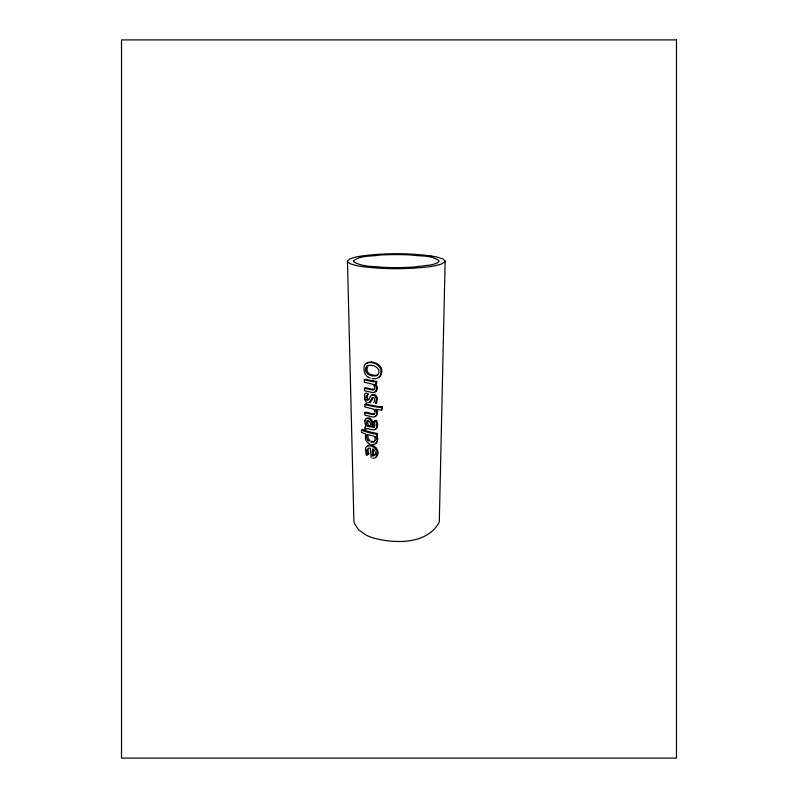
<?xml version="1.0" encoding="UTF-8"?>
<svg xmlns="http://www.w3.org/2000/svg" width="798" height="798" viewBox="0 0 798 798"><rect width="100%" height="100%" fill="white"/><g stroke="black" fill="none" stroke-linecap="round" stroke-linejoin="round"><path stroke-width="1.2" d="M365.893 426.232L366.092 425.733A5.137 5.137 0 0 1 365.813 425.294L365.693 425.085A7.431 7.431 0 0 1 364.945 422.611L364.886 420.755M381.055 371.688L380.965 373.135A6.394 6.394 0 0 1 378.821 377.344M381.713 371.09L381.604 372.646A6.504 6.504 0 0 1 379.469 376.856L378.841 377.205M376.776 425.354L376.766 425.883M377.614 424.596L377.594 425.264M373.304 425.075L373.255 424.207M373.294 425.214L373.264 425.793M376.357 388.616L376.207 390.102A3.182 3.182 0 0 1 375.04 391.958M376.646 413.214L376.596 414.042M377.215 388.008L376.985 389.763A3.032 3.032 0 0 1 375.938 391.329M377.105 453.394L377.085 453.972M364.417 396.536L364.636 399.04A7.172 7.172 0 0 0 364.806 399.648M377.923 452.795L377.913 453.224M430.73 255.929A91.87 91.87 0 0 1 435.269 256.707A64.498 64.498 0 0 1 437.254 257.146L442.76 258.901L445.084 260.846A1.197 1.197 0 0 1 445.134 261.225L439.339 520.196A11.142 11.142 0 0 1 438.96 522.82C426.302 545.014 393.514 543.837 371.898 537.543A48.03 48.03 0 0 1 366.063 535.059L358.502 529.772L354.312 523.159A11.102 11.102 0 0 1 353.873 520.336L347.469 261.275A1.187 1.187 0 0 1 347.519 260.906L349.714 259.011L354.512 257.385A82.912 82.912 0 0 1 362.392 255.899C385.025 252.966 408.097 253.006 430.73 255.919M366.91 368.177L367.02 369.913M377.763 439.628L377.683 438.202A5.117 5.117 0 0 0 376.945 436.436M376.935 440.346L376.935 439.449M367.19 396.746L367.2 397.364A3.282 3.282 0 0 0 367.499 398.641A1.786 1.786 0 0 0 368.516 399.529L368.696 399.569M366.571 436.197L366.571 436.915M367.828 435.588L368.058 437.773A4.728 4.728 0 0 0 369.703 440.336L370.013 440.526M366.342 422.312L366.342 423.169M377.574 425.563L377.444 426.511A3.8 3.8 0 0 1 376.586 428.366M376.746 426.222L376.606 427.139A3.731 3.731 0 0 1 375.708 429.065L375.519 429.164M364.447 396.057L364.576 395.09A6.982 6.982 0 0 1 364.826 394.162L365.165 393.354L366.881 393.135M372.237 426.501L372.227 424.865A8.05 8.05 0 0 0 369.823 419.578L369.534 419.379A4.579 4.579 0 0 0 368.905 418.96A3.781 3.781 0 0 0 368.317 418.691L367.758 418.541A2.643 2.643 0 0 0 367.329 418.481A2.214 2.214 0 0 0 366.282 418.651L367.599 418.062A2.254 2.254 0 0 1 368.945 417.953L369.444 418.072A3.441 3.441 0 0 1 370.142 418.391M365.414 449.184L366.182 454.561A3.99 3.99 0 0 0 366.312 454.84L366.511 455.189M367.629 422.721A3.81 3.81 0 0 0 367.688 423.1L367.698 423.13A4.918 4.918 0 0 0 368.048 424.127C367.898 425.244 371.379 427.189 370.811 425.085M365.045 427.578L364.975 428.865L365.594 429.065M370.791 426.202C370.661 427.908 366.721 426.012 366.791 424.726A4.968 4.968 0 0 1 366.442 423.748A3.701 3.701 0 0 1 366.362 423.309M372.187 426.84L372.377 427.379M374.741 425.903L374.761 424.187M376.556 414.262L376.427 414.79A3.172 3.172 0 0 1 375.329 416.386M372.097 427.329L373.394 426.721M374.471 388.506L374.521 388.217A4.299 4.299 0 0 0 374.551 387.858L374.551 387.339A3.481 3.481 0 0 0 374.432 386.611A5.337 5.337 0 0 0 373.284 384.427M377.584 440.905L377.564 440.975A4.05 4.05 0 0 1 376.287 443.089M375.01 440.336L375.16 439.568A6.095 6.095 0 0 0 375.19 439.149L375.19 438.581A2.254 2.254 0 0 0 375.11 438.082L375.11 438.082A5.327 5.327 0 0 0 374.95 437.613L374.511 436.706M376.616 402.721L377.314 398.781M365.464 434.551L365.464 439.189A7.332 7.332 0 0 0 367.878 442.88L368.237 443.139M376.556 402.89L375.678 403.529L376.466 399.419M371.968 399.718L372.706 397.943A3.022 3.022 0 0 1 372.875 397.633M371.898 399.868L371.499 400.696A3.162 3.162 0 0 1 370.382 401.933M366.362 395.738L368.227 394.112L367.818 393.813M370.142 396.806L369.235 398.82A2.843 2.843 0 0 1 368.257 400.117A1.227 1.227 0 0 1 367.569 400.147L367.339 400.087M370.442 401.204L371.659 398.541A2.185 2.185 0 0 1 372.207 397.803M368.207 394.152L367.559 395.359A5.307 5.307 0 0 0 367.279 396.187L367.27 396.257A2.853 2.853 0 0 0 367.21 396.586M381.644 410.062L382.252 406.95L381.644 410.062L375.2 409.354A3.731 3.731 0 0 1 375.708 410.012A6.484 6.484 0 0 1 376.536 412.147L376.596 412.486M375.888 457.154L376.806 456.356A4.848 4.848 0 0 0 377.813 453.304M366.791 446.491L366.392 446.87A4.1 4.1 0 0 0 365.464 449.184M376.476 436.556L377.324 435.848L377.294 433.484L376.447 434.192C378.332 438.262 374.412 435.289 376.067 437.114A5.057 5.057 0 0 1 376.865 438.91M375.489 443.678L376.157 443.139M374.631 421.135L376.576 420.596M375.459 416.267L376.147 415.768A3.202 3.202 0 0 0 377.264 414.152L377.464 412.017M375.659 383.798L376.726 383.13L376.706 381.434L373.025 380.855M373.913 421.793L375.08 420.666M373.195 384.337L364.337 382.232L364.287 379.758A92.907 92.907 0 0 0 372.736 381.544L375.838 382.023L376.706 381.434M375.858 391.349L375.06 391.878A3.631 3.631 0 0 1 373.274 392.446M368.347 365.514L368.127 365.674A3.401 3.401 0 0 0 366.95 368.028M371.549 395.309L372.566 394.741M366.701 455.109L368.995 454.002L368.576 453.164A6.813 6.813 0 0 1 368.287 452.276A6.883 6.883 0 0 1 368.117 451.389L368.087 449.773A3.282 3.282 0 0 1 368.486 448.486M368.227 445.653L367.349 446.112A2.783 2.783 0 0 0 366.98 446.331M370.362 401.893L369.255 402.451A2.065 2.065 0 0 1 368.686 402.641M367.888 426.312L369.095 425.703M365.713 429.105L367.17 428.566M375.359 416.446A4.08 4.08 0 0 1 372.417 416.935L364.915 415.13L364.876 412.746L366.202 412.187L373.225 413.923A3.541 3.541 0 0 0 373.534 413.953M374.751 411.349A5.805 5.805 0 0 0 373.893 409.603L373.753 409.394A3.8 3.8 0 0 0 373.504 409.095L367.27 407.539A72.139 72.139 0 0 1 364.766 406.85L364.726 404.436L366.063 403.898M367.19 362.97L367.13 362.99A6.304 6.304 0 0 1 368.127 362.701L368.826 362.581A9.746 9.746 0 0 1 370.392 362.541C374.9 362.721 379.918 365.294 380.915 370.013A7.102 7.102 0 0 1 381.025 370.851L381.055 371.479M367.928 362.671L368.447 362.462M367.708 365.723L368.097 365.584A5.835 5.835 0 0 1 369.055 365.384L370.491 365.314M373.274 392.466L372.377 392.466A6.783 6.783 0 0 1 372.028 392.426L364.486 390.731L364.437 388.277L365.783 387.768L372.107 389.225M364.287 379.758L365.644 379.269A88.089 88.089 0 0 0 373.025 380.846M365.813 434.022L361.514 432.476L361.474 430.132L362.93 429.613L364.467 430.202M375.998 375.718L375.848 375.758A6.663 6.663 0 0 1 374.511 375.948L372.237 375.798M375.409 375.379L373.185 375.23M372.506 444.556L371.988 444.516M371.539 362.023L374.531 362.511M370.97 365.344C375 365.185 379.918 368.876 378.88 372.287A4.18 4.18 0 0 1 376.028 375.818M372.736 458.162L373.075 458.192A3.531 3.531 0 0 0 375.499 457.553M372.197 414.551L364.876 412.746M372.187 378.511L373.833 378.691A7.82 7.82 0 0 0 378.571 377.544M372.187 389.234L372.726 389.314A5.436 5.436 0 0 0 373.035 389.344L373.304 389.354A3.91 3.91 0 0 0 374.003 389.314M371.419 442.102L370.88 441.992M372.107 375.778L370.99 375.539M371.988 429.673L373.773 429.803A3.212 3.212 0 0 0 375.469 429.234M372.935 375.18L372.067 374.99A6.823 6.823 0 0 1 366.791 369.973M371.878 429.653L367.489 428.576M367.27 420.915A1.426 1.426 0 0 1 367.838 420.955L368.217 421.035M374.122 436.137L367.289 434.471M373.414 395.16L372.875 395.07A2.464 2.464 0 0 0 371.748 395.209M364.437 388.277L372.277 389.943A3.242 3.242 0 0 0 373.574 389.773M371.489 441.194L372.476 441.424A4.219 4.219 0 0 0 374.551 441.364M364.756 431.349L361.474 430.132M370.043 444.077L369.105 443.678A6.883 6.883 0 0 1 368.606 443.389M370.192 378.013L368.367 377.185M371.16 457.693L370.332 448.197A3.86 3.86 0 0 0 368.297 448.217M373.853 402.611L373.913 402.202A4.04 4.04 0 0 0 374.661 400.606A3.002 3.002 0 0 0 374.711 400.137L374.711 399.668M368.965 441.244L368.706 441.075A4.798 4.798 0 0 1 368.087 440.576L367.848 440.326M368.915 421.404L368.935 421.414A2.803 2.803 0 0 0 368.646 421.224M369.025 421.484L369.703 422.172A5.227 5.227 0 0 1 370.671 424.167L370.791 424.845M374.142 450.132L374.811 451.03A4.439 4.439 0 0 1 375.14 451.728M376.377 448.306L375.359 447.179A8.03 8.03 0 0 0 372.965 445.673L370.731 445.094A3.84 3.84 0 0 0 368.626 445.414M376.307 448.207L376.995 449.224A6.973 6.973 0 0 1 377.833 451.439L377.923 452.506M367.768 454.631L367.389 453.892A6.763 6.763 0 0 1 366.871 452.027L366.841 450.411A3.172 3.172 0 0 1 367.27 449.104M375.908 397.274L375.728 396.935A3.8 3.8 0 0 0 373.913 395.279L373.853 395.289A3.122 3.122 0 0 0 373.524 395.18M375.838 421.524L375.998 421.863A9.766 9.766 0 0 1 376.337 422.741L376.427 423.01A8.858 8.858 0 0 1 376.676 424.047L376.786 425.115M376.716 420.855L376.865 421.184A9.646 9.646 0 0 1 377.125 421.853L377.344 422.601A8.908 8.908 0 0 1 377.514 423.359L377.614 424.456M377.055 397.384L377.235 398.152M381.554 369.314L381.604 369.574A7.062 7.062 0 0 1 381.673 370.102L381.713 370.831M376.387 398.781L376.347 398.561A5.496 5.496 0 0 0 376.067 397.633M365.713 370.322L365.614 368.666A3.491 3.491 0 0 1 367.609 365.624M366.651 437.663L366.9 438.681A4.898 4.898 0 0 0 367.619 440.047M377.434 411.818L377.394 411.519A6.583 6.583 0 0 0 376.616 409.414M375.359 452.755L375.369 453.464A2.883 2.883 0 0 1 374.91 455.02M367.609 422.551L367.619 421.673A2.663 2.663 0 0 1 367.778 420.925M377.105 453.294L377.015 452.296A6.893 6.893 0 0 0 376.107 449.922L374.462 447.927A8.549 8.549 0 0 0 371.968 446.381L369.634 445.763A4.09 4.09 0 0 0 367.399 446.042M377.215 387.938L377.105 386.821A4.978 4.978 0 0 0 375.659 384.077M376.357 388.546L376.337 388.067A5.257 5.257 0 0 0 376.287 387.648L376.257 387.459A5.067 5.067 0 0 0 374.651 384.586M373.235 449.354L373.314 455.079L372.287 455.788L372.496 448.965A4.569 4.569 0 0 1 372.796 449.104A4.449 4.449 0 0 1 373.923 449.902M375.838 382.023L375.858 383.728M445.164 261.225A1.586 1.586 0 0 1 444.745 262.133L441.244 264.118L435.01 265.754A109.087 109.087 0 0 1 428.107 266.851C406.82 269.345 385.205 269.335 363.918 266.821A100.448 100.448 0 0 1 356.407 265.554L351.07 264.058L347.918 262.253A1.606 1.606 0 0 1 347.439 261.275M374.372 388.826A1.875 1.875 0 0 1 373.763 389.693M374.053 427.12A1.835 1.835 0 0 1 373.185 427.409M374.671 426.152A1.835 1.835 0 0 1 374.152 427.05M374.751 424.137A5.756 5.756 0 0 0 374.222 422.322L374.182 422.242A4.01 4.01 0 0 0 373.983 421.903M376.546 428.336A2.663 2.663 0 0 1 376.297 428.566M366.641 428.516A1.456 1.456 0 0 1 367.469 428.616M372.337 397.723A1.456 1.456 0 0 1 372.746 397.584M373.524 397.474A2.214 2.214 0 0 1 374.571 399.618M376.895 397.025A4.06 4.06 0 0 0 374.87 394.621A2.873 2.873 0 0 0 374.412 394.561L373.873 394.471A2.284 2.284 0 0 0 372.786 394.621M370.292 396.566A3.312 3.312 0 0 1 371.459 395.349M374.422 413.863A2.025 2.025 0 0 1 374.053 413.943M374.98 440.356A2.633 2.633 0 0 1 374.172 441.743M374.152 441.843A3.87 3.87 0 0 1 371.489 442.032M366.741 435.359A3.062 3.062 0 0 1 366.95 434.85M382.262 406.88A94.643 94.643 0 0 1 366.043 403.958M381.624 407.559A98.433 98.433 0 0 1 364.706 404.496M374.741 411.349A3.471 3.471 0 0 1 374.851 411.918L374.861 412.416A2.304 2.304 0 0 1 374.122 414.272A2.125 2.125 0 0 1 373.065 414.571M366.412 422.302A1.845 1.845 0 0 1 366.851 420.975M365.105 427.439A1.636 1.636 0 0 1 365.624 426.332M364.935 420.755A2.733 2.733 0 0 1 366.242 418.591M370.092 418.371A4.17 4.17 0 0 1 370.531 418.661A4.569 4.569 0 0 1 370.771 418.85L370.92 418.99A8.07 8.07 0 0 1 373.145 424.017M370.97 375.449A7.062 7.062 0 0 1 365.454 370.442M368.217 377.274A9.436 9.436 0 0 1 364.088 370.462L364.008 367.11A5.317 5.317 0 0 1 367.04 362.841M368.646 362.362A7.87 7.87 0 0 1 371.539 362.053M374.491 362.731A9.726 9.726 0 0 1 381.823 369.225M377.304 433.434A74.254 74.254 0 0 1 364.457 430.252M375.23 443.888A4.02 4.02 0 0 1 373.135 444.516M374.87 455.01A2.214 2.214 0 0 1 373.873 455.159M373.973 455.708A2.224 2.224 0 0 1 372.875 455.858M367.24 402.611A4.209 4.209 0 0 1 364.915 399.628M377.693 374.831A5.506 5.506 0 0 1 375.439 375.349M367.21 400.237A2.414 2.414 0 0 1 365.993 397.863L365.913 397.284A2.843 2.843 0 0 1 365.973 396.815L365.993 396.746A5.007 5.007 0 0 1 366.262 395.978M376.995 453.972A4.798 4.798 0 0 1 375.978 457.184M376.736 441.583A4.07 4.07 0 0 1 375.668 443.548M370.332 401.324A3.102 3.102 0 0 1 369.274 402.481M376.457 434.152A80.418 80.418 0 0 1 364.746 431.379M353.624 260.886L353.594 261.146A1.466 1.466 0 0 0 354.033 262.053C362.811 266.981 373.673 266.273 383.429 267.31A279.829 279.829 0 0 0 403.16 267.529A236.268 236.268 0 0 0 413.703 267.051L430.641 264.966A47.242 47.242 0 0 0 433.763 264.218L437.513 262.801L438.99 261.315A1.017 1.017 0 0 0 438.97 260.786C431.688 254.911 420.466 256.477 411.638 255.021A263.599 263.599 0 0 0 400.077 254.622L398.102 254.602A257.614 257.614 0 0 0 378.831 255.161C370.641 256.597 360.257 255.27 353.624 260.886M676.485 39.9L121.515 39.9L121.515 758.1L676.485 758.1L676.485 39.9"/></g></svg>
